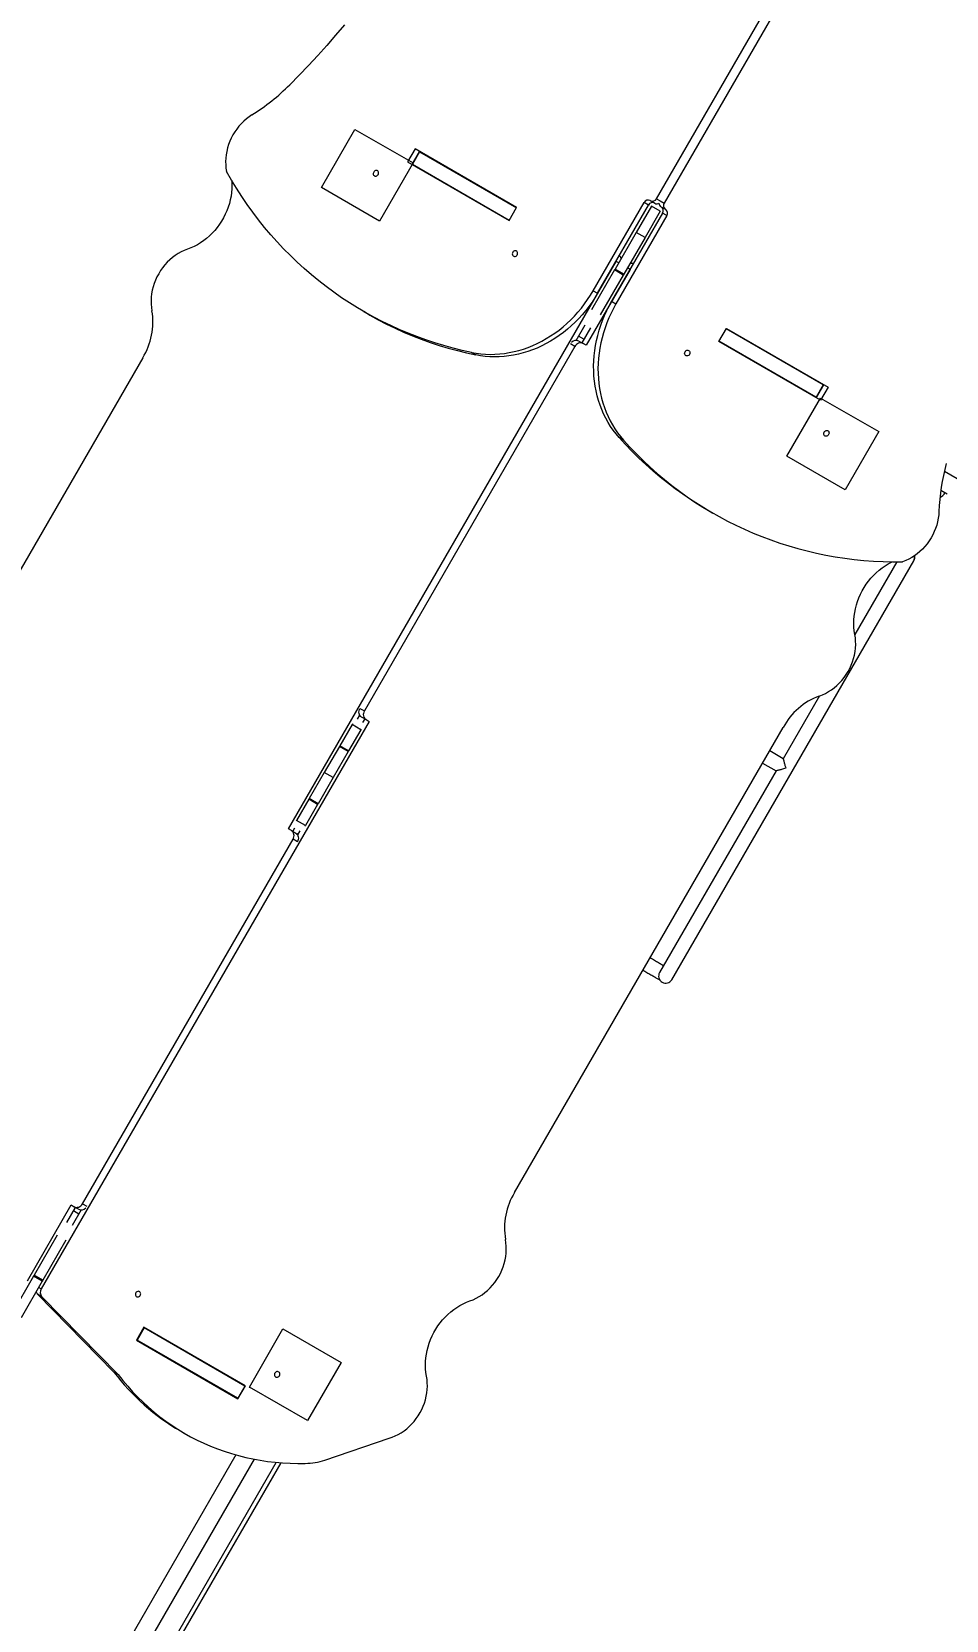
# Model space of a CAD drawing. Header units: millimetres. Extents: x -12977 to 11786, y -11805 to 10558.
# Drawn here: x 2473 to 3834, y -4836 to -2472 of the extents above; entities that cross this region are included whole.
import ezdxf

# ---------------------------------------------------------------- set-up
doc = ezdxf.new("R2010")
doc.units = ezdxf.units.MM
for name, color, linetype in [('DIKOM_ОБЪЕКТ', 7, 'Continuous'), ('DIKOM_РАЗМЕР_ЗОНА', 7, 'Continuous'), ('DIKOM_РАЗМЕР_ОБЪЕКТА', 7, 'Continuous')]:
    doc.layers.add(name, color=color, linetype=linetype)
doc.styles.add('style1', font='arial.ttf', dxfattribs={"width": 0.8})
doc.dimstyles.new('1-50', dxfattribs={"dimtxt": 300, "dimasz": 200, "dimexe": 100, "dimexo": 0, "dimgap": 100, "dimtad": 1, "dimtxsty": 'style1', "dimcen": 200, "dimclrd": 7, "dimclre": 7, "dimclrt": 7, "dimadec": 1, "dimazin": 2, "dimtfac": 1, "dimtmove": 0, "dimatfit": 2, "dimfxl": 0, "dimlwd": 25, "dimlwe": 18, "dimarcsym": 0})

# ---------------------------------------------------------------- blocks, each defined once
blk = doc.blocks.new('*D9')
at = {"layer": 'Defpoints', "color": 0, "transparency": 16777216}
for p in [(-11007.4, 666.1), (8788, 666.1), (8788, -10518.7)]:
    blk.add_point(p, dxfattribs=at)
at = {"layer": 'DIKOM_РАЗМЕР_ОБЪЕКТА', "color": 7, "lineweight": 18, "transparency": 16777216}
for p, q in [((-11007.4, 666.1), (-11007.4, -10618.7)), ((8788, 666.1), (8788, -10618.7))]:
    blk.add_line(p, q, dxfattribs=at)
at = {"layer": 'DIKOM_РАЗМЕР_ОБЪЕКТА', "color": 7, "lineweight": 25, "transparency": 16777216}
blk.add_line((-10807.4, -10518.7), (8588, -10518.7), dxfattribs=at)
at = {"layer": 'DIKOM_РАЗМЕР_ОБЪЕКТА', "color": 7, "transparency": 16777216}
for points in [[(-10807.4, -10485.3), (-10807.4, -10552), (-11007.4, -10518.7)], [(8588, -10485.3), (8588, -10552), (8788, -10518.7)]]:
    blk.add_solid(points, dxfattribs=at)
at = {"layer": 'DIKOM_РАЗМЕР_ОБЪЕКТА', "color": 7, "transparency": 16777216, "insert": (-1823.6, -10265.5), "char_height": 300, "attachment_point": 5, "style": 'style1'}
blk.add_mtext('19750', dxfattribs=at)
blk = doc.blocks.new('*D10')
at = {"layer": 'Defpoints', "color": 0, "transparency": 16777216}
for p in [(4270.3, 8458.2), (2861.7, -8997.1), (10043.4, -8997.1)]:
    blk.add_point(p, dxfattribs=at)
at = {"layer": 'DIKOM_РАЗМЕР_ОБЪЕКТА', "color": 7, "lineweight": 18, "transparency": 16777216}
for p, q in [((4270.3, 8458.2), (10143.4, 8458.2)), ((2861.7, -8997.1), (10143.4, -8997.1))]:
    blk.add_line(p, q, dxfattribs=at)
at = {"layer": 'DIKOM_РАЗМЕР_ОБЪЕКТА', "color": 7, "lineweight": 25, "transparency": 16777216}
blk.add_line((10043.4, 8258.2), (10043.4, -8797.1), dxfattribs=at)
at = {"layer": 'DIKOM_РАЗМЕР_ОБЪЕКТА', "color": 7, "transparency": 16777216}
for points in [[(10010, 8258.2), (10076.7, 8258.2), (10043.4, 8458.2)], [(10010, -8797.1), (10076.7, -8797.1), (10043.4, -8997.1)]]:
    blk.add_solid(points, dxfattribs=at)
at = {"layer": 'DIKOM_РАЗМЕР_ОБЪЕКТА', "color": 7, "transparency": 16777216, "insert": (9790.2, -3229.2), "char_height": 300, "attachment_point": 5, "rotation": 90, "style": 'style1'}
blk.add_mtext('17450', dxfattribs=at)
blk = doc.blocks.new('*D11')
at = {"layer": 'Defpoints', "color": 0, "transparency": 16777216}
for p in [(4304.4, 10557.6), (2504.1, -11339.7), (11686.1, -11339.7)]:
    blk.add_point(p, dxfattribs=at)
at = {"layer": 'DIKOM_РАЗМЕР_ЗОНА', "color": 7, "lineweight": 18, "transparency": 16777216}
for p, q in [((4304.4, 10557.6), (11786.1, 10557.6)), ((2504.1, -11339.7), (11786.1, -11339.7))]:
    blk.add_line(p, q, dxfattribs=at)
at = {"layer": 'DIKOM_РАЗМЕР_ЗОНА', "color": 7, "lineweight": 25, "transparency": 16777216}
blk.add_line((11686.1, 10357.6), (11686.1, -11139.7), dxfattribs=at)
at = {"layer": 'DIKOM_РАЗМЕР_ЗОНА', "color": 7, "transparency": 16777216}
for points in [[(11652.7, 10357.6), (11719.4, 10357.6), (11686.1, 10557.6)], [(11652.7, -11139.7), (11719.4, -11139.7), (11686.1, -11339.7)]]:
    blk.add_solid(points, dxfattribs=at)
at = {"layer": 'DIKOM_РАЗМЕР_ЗОНА', "color": 7, "transparency": 16777216, "insert": (11432.9, -3192), "char_height": 300, "attachment_point": 5, "rotation": 90, "style": 'style1'}
blk.add_mtext('21900', dxfattribs=at)
blk = doc.blocks.new('*D12')
at = {"layer": 'Defpoints', "color": 0, "transparency": 16777216}
for p in [(-12976.7, 124.1), (10764.9, 125.7), (10764.9, -11704.7)]:
    blk.add_point(p, dxfattribs=at)
at = {"layer": 'DIKOM_РАЗМЕР_ЗОНА', "color": 7, "lineweight": 18, "transparency": 16777216}
for p, q in [((-12976.7, 124.1), (-12976.7, -11804.7)), ((10764.9, 125.7), (10764.9, -11804.7))]:
    blk.add_line(p, q, dxfattribs=at)
at = {"layer": 'DIKOM_РАЗМЕР_ЗОНА', "color": 7, "lineweight": 25, "transparency": 16777216}
blk.add_line((-12776.7, -11704.7), (10564.9, -11704.7), dxfattribs=at)
at = {"layer": 'DIKOM_РАЗМЕР_ЗОНА', "color": 7, "transparency": 16777216}
for points in [[(-12776.7, -11671.3), (-12776.7, -11738), (-12976.7, -11704.7)], [(10564.9, -11671.3), (10564.9, -11738), (10764.9, -11704.7)]]:
    blk.add_solid(points, dxfattribs=at)
at = {"layer": 'DIKOM_РАЗМЕР_ЗОНА', "color": 7, "transparency": 16777216, "insert": (-1904.6, -11451.4), "char_height": 300, "attachment_point": 5, "style": 'style1'}
blk.add_mtext('23750', dxfattribs=at)

msp = doc.modelspace()

# ---------------------------------------------------------------- linework, layer by layer
at = {"layer": 'DIKOM_ОБЪЕКТ', "color": 7, "linetype": 'Continuous', "lineweight": 15}
for p, q in [((3402.64, -2720.155), (3615.64, -2351.228)), ((3626.938, -2357.751), (3413.938, -2726.678)), ((2903.929, -2703.443), (2953.929, -2616.841)), ((2953.813, -2616.838), (2953.818, -2616.838)), ((2953.929, -2616.841), (3040.532, -2666.841)), ((3043.348, -2645.797), (3032.098, -2665.283)), ((3043.349, -2645.797), (3032.099, -2665.282)), ((3194.473, -2733.049), (3043.348, -2645.797)), ((3040.532, -2666.841), (2990.531, -2753.443)), ((3032.098, -2665.283), (3183.223, -2752.535)), ((3049.844, -2649.547), (3038.594, -2669.033)), ((3049.844, -2649.547), (3038.594, -2669.032)), ((3050.031, -2650.521), (3039.531, -2668.708)), ((3050.031, -2650.521), (3039.531, -2668.708)), ((3039.531, -2668.708), (3183.598, -2751.885)), ((3050.031, -2650.521), (3194.098, -2733.699)), ((3056.339, -2653.297), (3055.964, -2653.947)), ((3045.464, -2672.133), (3045.089, -2672.783)), ((3045.464, -2672.133), (3045.089, -2672.782)), ((2990.531, -2753.443), (2903.929, -2703.443)), ((3183.223, -2752.535), (3194.473, -2733.049)), ((3308.589, -2857.074), (3384.389, -2725.784)), ((3315.085, -2860.824), (3390.885, -2729.534)), ((3411.693, -2741.547), (3335.892, -2872.837)), ((3395.116, -2731.244), (3372.59, -2770.26)), ((3390.885, -2729.534), (3384.389, -2725.784)), ((3408.107, -2738.744), (3385.58, -2777.76)), ((3393.139, -2722.753), (3393.889, -2723.186)), ((3400.385, -2726.936), (3393.889, -2723.186)), ((3408.107, -2738.744), (3395.116, -2731.244)), ((3402.64, -2720.155), (3408.289, -2723.416)), ((3408.289, -2723.416), (3413.938, -2726.678)), ((3415.688, -2735.771), (3409.193, -2732.021)), ((3418.188, -2745.297), (3411.693, -2741.547)), ((3415.688, -2735.771), (3416.438, -2736.204)), ((2990.409, -2753.44), (2990.531, -2753.443)), ((3418.188, -2745.297), (3342.388, -2876.587)), ((3372.59, -2770.26), (3341.009, -2824.959)), ((3385.58, -2777.76), (3354, -2832.459)), ((3385.58, -2777.76), (3372.59, -2770.26)), ((2854.739, -3658.166), (3342.466, -2813.397)), ((3346.38, -2815.657), (3342.466, -2813.397)), ((3347.327, -2804.978), (3348.081, -2805.414)), ((3348.081, -2805.414), (3347.448, -2804.768)), ((3363.274, -2825.41), (3298.085, -2938.322)), ((3340.275, -2826.232), (3305.945, -2885.693)), ((3353.265, -2833.732), (3318.969, -2893.135)), ((3341.009, -2824.959), (3340.275, -2826.232)), ((3353.265, -2833.732), (3340.275, -2826.232)), ((3354, -2832.459), (3341.009, -2824.959)), ((3354, -2832.459), (3353.265, -2833.732)), ((3363.274, -2825.41), (3359.371, -2823.157)), ((3368.256, -2816.782), (3367.38, -2816.556)), ((3367.38, -2816.556), (3368.135, -2816.992)), ((3308.589, -2857.074), (3315.085, -2860.824)), ((3335.892, -2872.837), (3342.388, -2876.587)), ((2966.608, -2887.969), (2973.103, -2891.719)), ((3283.256, -2930.952), (3296.645, -2907.762)), ((3294.619, -2929.325), (3286.801, -2924.811)), ((3287.089, -2931.974), (3293.585, -2935.724)), ((3304.463, -2912.275), (3291.589, -2934.572)), ((3495.604, -2932.888), (3506.854, -2913.402)), ((3650.546, -2997.229), (3506.479, -2914.052)), ((3506.854, -2913.402), (3657.979, -3000.654)), ((3281.085, -2940.054), (2967.839, -3482.613)), ((3133.989, -2952.683), (3127.494, -2948.933)), ((3281.085, -2940.054), (3274.681, -2936.357)), ((3298.085, -2938.322), (3293.585, -2935.724)), ((3646.729, -3020.14), (3495.604, -2932.888)), ((3640.046, -3015.416), (3495.979, -2932.238)), ((2638.001, -2956.809), (2238.269, -3649.165)), ((3650.546, -2997.229), (3640.046, -3015.416)), ((3650.546, -2997.229), (3640.046, -3015.416)), ((3651.484, -2996.904), (3640.234, -3016.39)), ((3651.484, -2996.904), (3640.234, -3016.39)), ((3644.614, -2993.804), (3644.989, -2993.154)), ((3644.614, -2993.804), (3644.989, -2993.154)), ((3657.979, -3000.654), (3646.729, -3020.14)), ((3657.979, -3000.654), (3646.729, -3020.14)), ((3596.749, -3103.442), (3646.749, -3016.84)), ((3633.739, -3012.64), (3634.114, -3011.99)), ((3646.638, -3016.838), (3646.749, -3016.84)), ((3646.733, -3016.84), (3646.652, -3016.838)), ((3646.749, -3016.84), (3733.352, -3066.84)), ((3733.352, -3066.84), (3683.352, -3153.443)), ((3353.383, -3079.35), (3346.888, -3075.6)), ((3596.638, -3103.44), (3596.749, -3103.442)), ((3683.352, -3153.443), (3596.749, -3103.442)), ((3831.055, -3125.695), (4788.093, -3678.241)), ((3825.869, -3153.877), (3835.412, -3159.387)), ((3480.127, -3184.449), (3486.622, -3188.199)), ((3425.437, -3882.739), (3785.432, -3259.209)), ((3760.328, -3260.69), (3697.859, -3368.891)), ((3760.328, -3260.69), (3697.859, -3368.891)), ((3785.432, -3259.209), (3785.901, -3258.396)), ((3785.432, -3259.209), (3785.901, -3258.396)), ((3645.035, -3460.383), (3591.139, -3553.734)), ((2974.839, -3498.201), (2487.111, -4342.97)), ((2957.529, -3495.129), (2961.042, -3489.044)), ((2962.335, -3490.707), (2960.645, -3489.731)), ((2961.343, -3478.863), (2967.839, -3482.613)), ((2970.339, -3495.603), (2963.843, -3491.853)), ((2968.343, -3494.451), (2965.346, -3499.642)), ((2970.339, -3495.603), (2974.839, -3498.201)), ((2949.519, -3503.041), (2931.277, -3534.637)), ((2962.509, -3510.541), (2944.267, -3542.137)), ((2950.077, -3502.074), (2949.519, -3503.041)), ((2962.509, -3510.541), (2949.519, -3503.041)), ((2963.055, -3509.596), (2962.509, -3510.541)), ((3191.576, -4199.558), (3591.308, -3507.201)), ((2930.696, -3535.643), (2908.299, -3574.436)), ((2943.687, -3543.143), (2921.289, -3581.936)), ((2931.277, -3534.637), (2930.696, -3535.643)), ((2943.687, -3543.143), (2930.696, -3535.643)), ((2944.267, -3542.137), (2931.277, -3534.637)), ((2944.267, -3542.137), (2943.687, -3543.143)), ((3591.247, -3553.701), (3571.158, -3542.103)), ((3560.658, -3560.289), (3580.759, -3571.895)), ((2908.299, -3574.436), (2885.901, -3613.23)), ((2921.289, -3581.936), (2898.892, -3620.73)), ((2921.289, -3581.936), (2908.299, -3574.436)), ((3580.716, -3571.787), (3407.25, -3872.239)), ((2885.321, -3614.235), (2867.079, -3645.832)), ((2885.901, -3613.23), (2885.321, -3614.235)), ((2898.311, -3621.735), (2885.321, -3614.235)), ((2898.892, -3620.73), (2885.901, -3613.23)), ((2898.311, -3621.735), (2880.069, -3653.332)), ((2898.892, -3620.73), (2898.311, -3621.735)), ((2859.239, -3660.764), (2854.739, -3658.166)), ((2859.239, -3660.764), (2865.734, -3664.514)), ((2861.234, -3661.916), (2864.231, -3656.724)), ((2867.079, -3645.832), (2866.52, -3646.799)), ((2880.069, -3653.332), (2867.079, -3645.832)), ((2872.049, -3661.238), (2868.536, -3667.323)), ((2880.069, -3653.332), (2879.523, -3654.277)), ((2548.493, -4216.312), (2861.739, -3673.754)), ((2868.234, -3677.504), (2861.739, -3673.754)), ((2868.932, -3666.636), (2867.243, -3665.66)), ((2466.303, -4330.956), (2531.493, -4218.044)), ((2525.115, -4244.091), (2537.988, -4221.794)), ((2531.493, -4218.044), (2535.993, -4220.642)), ((2546.321, -4225.414), (2532.932, -4248.605)), ((2542.776, -4231.556), (2534.958, -4227.042)), ((2542.488, -4224.392), (2535.993, -4220.642)), ((2548.493, -4216.312), (2554.897, -4220.01)), ((2510.653, -4263.18), (2476.323, -4322.64)), ((2523.61, -4270.737), (2489.313, -4330.14)), ((2475.588, -4323.913), (2444.008, -4378.612)), ((2476.323, -4322.64), (2475.588, -4323.913)), ((2488.579, -4331.413), (2475.588, -4323.913)), ((2489.313, -4330.14), (2476.323, -4322.64)), ((2488.579, -4331.413), (2456.998, -4386.112)), ((2487.991, -4354.703), (2481.496, -4350.953)), ((2481.496, -4350.953), (2595.165, -4466.904)), ((2483.207, -4340.716), (2487.111, -4342.97)), ((2489.313, -4330.14), (2488.579, -4331.413)), ((2487.991, -4354.703), (2601.66, -4470.654)), ((2639.859, -4400.082), (2628.609, -4419.567)), ((2628.609, -4419.567), (2779.734, -4506.819)), ((2628.984, -4418.918), (2629.546, -4419.243)), ((2640.046, -4401.056), (2629.546, -4419.243)), ((2779.546, -4505.845), (2629.546, -4419.243)), ((2639.484, -4400.731), (2640.046, -4401.056)), ((2790.984, -4487.334), (2639.859, -4400.082)), ((2790.046, -4487.659), (2640.046, -4401.056)), ((2796.749, -4489.083), (2846.749, -4402.481)), ((2846.638, -4402.478), (2846.749, -4402.481)), ((2846.749, -4402.481), (2933.352, -4452.48)), ((2601.66, -4470.654), (2595.165, -4466.904)), ((2933.352, -4452.48), (2883.352, -4539.084)), ((2790.046, -4487.659), (2779.546, -4505.845)), ((2779.734, -4506.819), (2790.984, -4487.334)), ((2784.114, -4484.233), (2784.489, -4483.584)), ((2796.638, -4489.082), (2796.749, -4489.083)), ((2883.352, -4539.084), (2796.749, -4489.083)), ((2773.239, -4503.069), (2773.614, -4502.42)), ((2882.735, -4539.831), (2882.757, -4539.844)), ((2694.11, -4554.437), (2700.605, -4558.187)), ((2909.173, -4598.101), (3004.676, -4565.45)), ((2776.803, -4590.205), (2476.518, -5110.315)), ((2499.901, -5123.815), (2804.249, -4596.667)), ((2529.315, -5133.868), (2836.783, -4601.317)), ((2843.386, -4601.881), (2534.511, -5136.868))]:
    msp.add_line(p, q, dxfattribs=at)
at = {"layer": 'DIKOM_ОБЪЕКТ', "color": 7, "linetype": 'Continuous', "lineweight": 15, "flags": 128}
for points in [[(2938.098, -2461.408), (2925.114, -2476.794), (2911.905, -2491.962), (2898.474, -2506.907), (2884.827, -2521.625), (2870.967, -2536.112), (2856.899, -2550.362)], [(2800.551, -2595.357), (2796.33, -2598.204), (2792.269, -2601.339), (2788.388, -2604.747), (2784.707, -2608.41), (2781.244, -2612.311), (2778.014, -2616.431), (2775.035, -2620.75), (2772.321, -2625.245), (2769.884, -2629.897), (2767.738, -2634.68), (2765.892, -2639.573), (2764.356, -2644.551), (2763.137, -2649.589), (2762.241, -2654.663), (2761.673, -2659.748), (2761.435, -2664.819), (2761.529, -2669.852), (2761.953, -2674.821), (2762.707, -2679.702)], [(2770.489, -2693.142), (2770.564, -2694.19), (2770.762, -2699.67), (2770.637, -2705.196), (2770.187, -2710.745), (2769.417, -2716.297), (2768.328, -2721.829), (2766.925, -2727.319), (2765.213, -2732.747), (2763.199, -2738.09), (2760.891, -2743.329), (2758.298, -2748.442), (2755.431, -2753.409), (2752.299, -2758.21), (2748.917, -2762.828), (2745.296, -2767.244), (2741.451, -2771.44), (2737.398, -2775.401), (2733.152, -2779.11), (2728.729, -2782.553), (2724.148, -2785.717), (2719.425, -2788.588), (2714.581, -2791.157), (2709.632, -2793.412), (2704.6, -2795.346)], [(3127.494, -2948.933), (3113.611, -2945.89), (3099.837, -2942.496), (3086.179, -2938.752), (3072.644, -2934.66), (3059.238, -2930.223), (3045.97, -2925.442), (3032.846, -2920.32), (3019.872, -2914.86), (3007.057, -2909.064), (2994.405, -2902.936), (2981.925, -2896.479), (2969.622, -2889.696), (2957.503, -2882.591), (2945.574, -2875.167), (2933.842, -2867.429), (2922.313, -2859.38), (2910.992, -2851.024), (2899.886, -2842.367), (2889, -2833.412), (2878.341, -2824.165), (2867.913, -2814.629), (2857.722, -2804.811), (2847.774, -2794.715), (2838.073, -2784.346), (2828.625, -2773.71), (2819.435, -2762.813), (2810.507, -2751.659), (2801.847, -2740.256), (2793.459, -2728.609), (2785.346, -2716.723), (2777.514, -2704.606), (2769.966, -2692.264), (2762.707, -2679.702)], [(2988.336, -2684.184), (2988.822, -2683.033), (2989.002, -2681.821), (2988.86, -2680.646), (2988.408, -2679.604), (2987.683, -2678.778), (2986.744, -2678.236), (2985.666, -2678.021), (2984.537, -2678.151), (2983.449, -2678.615), (2982.489, -2679.377), (2981.736, -2680.373), (2981.25, -2681.524), (2981.07, -2682.736), (2981.212, -2683.91), (2981.664, -2684.953), (2982.389, -2685.779), (2983.328, -2686.321), (2984.406, -2686.536), (2985.534, -2686.406), (2986.623, -2685.941), (2987.582, -2685.18), (2988.336, -2684.184)], [(2988.336, -2684.183), (2988.822, -2683.033), (2989.002, -2681.821), (2988.86, -2680.646), (2988.408, -2679.604), (2987.683, -2678.778), (2986.744, -2678.235), (2985.666, -2678.021), (2984.538, -2678.151), (2983.449, -2678.615), (2982.49, -2679.377), (2981.736, -2680.373), (2981.25, -2681.524), (2981.07, -2682.736), (2981.212, -2683.91), (2981.664, -2684.953), (2982.389, -2685.779), (2983.328, -2686.321), (2984.406, -2686.536), (2985.534, -2686.406), (2986.623, -2685.941), (2987.583, -2685.18), (2988.336, -2684.183)], [(2988.674, -2683.477), (2988.231, -2684.123), (2987.893, -2684.83)], [(2988.674, -2683.477), (2988.231, -2684.123), (2987.893, -2684.83)], [(2988.674, -2683.477), (2988.231, -2684.123), (2987.893, -2684.83)], [(2988.674, -2683.477), (2988.231, -2684.123), (2987.893, -2684.83)], [(2704.6, -2795.346), (2699.922, -2797.166), (2695.336, -2799.325), (2690.865, -2801.812), (2686.531, -2804.615), (2682.357, -2807.72), (2678.364, -2811.111), (2674.571, -2814.77), (2670.998, -2818.68), (2667.663, -2822.82), (2664.584, -2827.169), (2661.775, -2831.706), (2659.251, -2836.408), (2657.024, -2841.249), (2655.107, -2846.207), (2653.508, -2851.256), (2652.235, -2856.371), (2651.296, -2861.525), (2650.695, -2866.692), (2650.434, -2871.847), (2650.516, -2876.963), (2650.94, -2882.014), (2651.703, -2886.975)], [(3195.336, -2803.695), (3195.822, -2802.545), (3196.002, -2801.333), (3195.86, -2800.158), (3195.408, -2799.115), (3194.683, -2798.289), (3193.744, -2797.747), (3192.666, -2797.532), (3191.537, -2797.663), (3190.449, -2798.127), (3189.489, -2798.888), (3188.736, -2799.885), (3188.25, -2801.035), (3188.07, -2802.247), (3188.212, -2803.422), (3188.664, -2804.465), (3189.389, -2805.291), (3190.328, -2805.833), (3191.406, -2806.048), (3192.534, -2805.917), (3193.623, -2805.453), (3194.582, -2804.692), (3195.336, -2803.695)], [(3195.674, -2802.989), (3195.231, -2803.635), (3194.893, -2804.341)], [(3195.674, -2802.989), (3195.231, -2803.635), (3194.893, -2804.341)], [(3127.494, -2948.933), (3134.307, -2950.157), (3141.201, -2951.045), (3148.164, -2951.596), (3155.183, -2951.807), (3162.242, -2951.679), (3169.327, -2951.212), (3176.426, -2950.407), (3183.524, -2949.265), (3190.606, -2947.789), (3197.659, -2945.981), (3204.669, -2943.846), (3211.622, -2941.387), (3218.504, -2938.609), (3225.302, -2935.518), (3232.001, -2932.119), (3238.59, -2928.421), (3245.054, -2924.429), (3251.381, -2920.152), (3257.558, -2915.598), (3263.574, -2910.777), (3269.416, -2905.697), (3275.072, -2900.37), (3280.532, -2894.805), (3285.785, -2889.013), (3290.82, -2883.007), (3295.627, -2876.797), (3300.197, -2870.396), (3304.521, -2863.818), (3308.589, -2857.074)], [(3315.085, -2860.824), (3311.016, -2867.568), (3306.692, -2874.146), (3302.122, -2880.547), (3297.315, -2886.757), (3292.28, -2892.763), (3287.027, -2898.555), (3281.567, -2904.12), (3275.911, -2909.447), (3270.069, -2914.527), (3264.053, -2919.348), (3257.876, -2923.902), (3251.549, -2928.179), (3245.085, -2932.171), (3238.497, -2935.869), (3231.797, -2939.268), (3225, -2942.359), (3218.118, -2945.137), (3211.165, -2947.596), (3204.155, -2949.731), (3197.101, -2951.539), (3190.019, -2953.015), (3182.921, -2954.157), (3175.823, -2954.962), (3168.737, -2955.429), (3161.678, -2955.557), (3154.66, -2955.346), (3147.696, -2954.795), (3140.802, -2953.907), (3133.989, -2952.683)], [(3346.888, -3075.6), (3342.421, -3070.312), (3338.205, -3064.785), (3334.246, -3059.03), (3330.554, -3053.058), (3327.135, -3046.881), (3323.997, -3040.511), (3321.145, -3033.96), (3318.585, -3027.243), (3316.322, -3020.371), (3314.361, -3013.359), (3312.705, -3006.221), (3311.359, -2998.97), (3310.323, -2991.621), (3309.602, -2984.188), (3309.195, -2976.687), (3309.104, -2969.132), (3309.329, -2961.538), (3309.869, -2953.92), (3310.724, -2946.294), (3311.892, -2938.673), (3313.37, -2931.075), (3315.155, -2923.512), (3317.245, -2916.001), (3319.634, -2908.556), (3322.319, -2901.193), (3325.293, -2893.925), (3328.551, -2886.767), (3332.087, -2879.733), (3335.892, -2872.837)], [(3342.388, -2876.587), (3338.582, -2883.483), (3335.046, -2890.517), (3331.788, -2897.675), (3328.814, -2904.943), (3326.13, -2912.306), (3323.74, -2919.751), (3321.651, -2927.262), (3319.865, -2934.825), (3318.387, -2942.423), (3317.219, -2950.044), (3316.365, -2957.67), (3315.824, -2965.288), (3315.599, -2972.882), (3315.69, -2980.437), (3316.097, -2987.938), (3316.819, -2995.371), (3317.854, -3002.72), (3319.201, -3009.971), (3320.856, -3017.109), (3322.817, -3024.121), (3325.08, -3030.993), (3327.64, -3037.71), (3330.492, -3044.261), (3333.631, -3050.631), (3337.049, -3056.808), (3340.742, -3062.78), (3344.7, -3068.535), (3348.917, -3074.062), (3353.383, -3079.35)], [(2973.103, -2891.719), (2976.117, -2893.446), (2988.42, -2900.229), (3000.901, -2906.686), (3013.552, -2912.814), (3026.368, -2918.61), (3039.341, -2924.07), (3052.465, -2929.192), (3065.733, -2933.973), (3079.139, -2938.41), (3092.674, -2942.502), (3106.332, -2946.246), (3120.107, -2949.64), (3133.989, -2952.683)], [(3293.585, -2935.724), (3292.025, -2935.046), (3290.334, -2934.726), (3288.575, -2934.778), (3286.817, -2935.199), (3285.126, -2935.973), (3283.569, -2937.07), (3282.204, -2938.448), (3281.085, -2940.054)], [(3445.242, -2947.978), (3445.995, -2946.982), (3446.955, -2946.221), (3448.043, -2945.756), (3449.172, -2945.626), (3450.249, -2945.841), (3451.189, -2946.383), (3451.914, -2947.209), (3452.365, -2948.251), (3452.507, -2949.426), (3452.328, -2950.638), (3451.841, -2951.789), (3451.088, -2952.785), (3450.128, -2953.546), (3449.04, -2954.011), (3447.911, -2954.141), (3446.834, -2953.926), (3445.894, -2953.384), (3445.169, -2952.558), (3444.718, -2951.516), (3444.576, -2950.341), (3444.755, -2949.129), (3445.242, -2947.978)], [(3445.684, -2947.332), (3445.346, -2948.039), (3444.903, -2948.685)], [(3444.903, -2948.685), (3445.346, -2948.039), (3445.684, -2947.332)], [(3652.241, -3067.49), (3652.995, -3066.493), (3653.955, -3065.732), (3655.043, -3065.268), (3656.172, -3065.137), (3657.249, -3065.352), (3658.189, -3065.894), (3658.914, -3066.72), (3659.365, -3067.763), (3659.507, -3068.938), (3659.328, -3070.15), (3658.841, -3071.3), (3658.088, -3072.297), (3657.128, -3073.058), (3656.04, -3073.522), (3654.911, -3073.653), (3653.834, -3073.438), (3652.894, -3072.896), (3652.169, -3072.07), (3651.718, -3071.027), (3651.576, -3069.852), (3651.755, -3068.64), (3652.241, -3067.49)], [(3652.241, -3067.49), (3652.995, -3066.493), (3653.955, -3065.732), (3655.043, -3065.268), (3656.172, -3065.137), (3657.249, -3065.352), (3658.189, -3065.894), (3658.914, -3066.72), (3659.365, -3067.763), (3659.507, -3068.938), (3659.328, -3070.15), (3658.841, -3071.3), (3658.088, -3072.297), (3657.128, -3073.058), (3656.04, -3073.522), (3654.911, -3073.653), (3653.834, -3073.438), (3652.894, -3072.896), (3652.169, -3072.07), (3651.718, -3071.027), (3651.576, -3069.852), (3651.755, -3068.64), (3652.241, -3067.49)], [(3652.242, -3067.49), (3652.995, -3066.493), (3653.955, -3065.732), (3655.043, -3065.267), (3656.172, -3065.137), (3657.25, -3065.352), (3658.189, -3065.894), (3658.914, -3066.72), (3659.365, -3067.763), (3659.507, -3068.937), (3659.328, -3070.149), (3658.842, -3071.3), (3658.088, -3072.296), (3657.128, -3073.058), (3656.04, -3073.522), (3654.911, -3073.652), (3653.834, -3073.438), (3652.894, -3072.895), (3652.17, -3072.07), (3651.718, -3071.027), (3651.576, -3069.852), (3651.755, -3068.64), (3652.242, -3067.49)], [(3652.684, -3066.844), (3652.346, -3067.55), (3651.903, -3068.196)], [(3651.903, -3068.196), (3652.346, -3067.55), (3652.684, -3066.844)], [(3652.684, -3066.844), (3652.346, -3067.55), (3651.903, -3068.196)], [(3651.903, -3068.196), (3652.346, -3067.55), (3652.684, -3066.844)], [(3652.685, -3066.843), (3652.346, -3067.55), (3651.904, -3068.196)], [(3651.904, -3068.196), (3652.346, -3067.55), (3652.685, -3066.843)], [(3480.127, -3184.449), (3477.125, -3182.703), (3465.099, -3175.439), (3453.267, -3167.86), (3441.634, -3159.967), (3430.207, -3151.766), (3418.992, -3143.261), (3407.994, -3134.456), (3397.219, -3125.356), (3386.673, -3115.966), (3376.362, -3106.289), (3366.291, -3096.333), (3356.464, -3086.101), (3346.888, -3075.6)], [(3353.383, -3079.35), (3362.959, -3089.851), (3372.786, -3100.083), (3382.857, -3110.039), (3393.169, -3119.716), (3403.714, -3129.106), (3414.489, -3138.206), (3425.487, -3147.011), (3436.702, -3155.516), (3448.129, -3163.717), (3459.762, -3171.61), (3471.594, -3179.189), (3483.62, -3186.453), (3495.833, -3193.395), (3508.226, -3200.014), (3520.794, -3206.305), (3533.529, -3212.266), (3546.425, -3217.892), (3559.476, -3223.182), (3572.674, -3228.132), (3586.012, -3232.739), (3599.484, -3237.002), (3613.082, -3240.919), (3626.8, -3244.486), (3640.63, -3247.702), (3654.565, -3250.567), (3668.597, -3253.077), (3682.72, -3255.232), (3696.926, -3257.03), (3711.207, -3258.471), (3725.556, -3259.554), (3739.966, -3260.278), (3754.429, -3260.644), (3768.937, -3260.65)], [(3823.06, -3185.703), (3822.705, -3190.782), (3822.021, -3195.867), (3821.01, -3200.931), (3819.678, -3205.95), (3818.031, -3210.901), (3816.078, -3215.757), (3813.827, -3220.497), (3811.291, -3225.095), (3808.481, -3229.531), (3805.412, -3233.781), (3802.097, -3237.826), (3798.555, -3241.645), (3794.801, -3245.22), (3790.855, -3248.533), (3786.735, -3251.568), (3782.462, -3254.309), (3778.057, -3256.745), (3773.541, -3258.862), (3768.937, -3260.65)], [(3823.06, -3185.703), (3822.705, -3190.782), (3822.021, -3195.867), (3821.01, -3200.931), (3819.678, -3205.95), (3818.031, -3210.901), (3816.078, -3215.757), (3813.827, -3220.497), (3811.291, -3225.095), (3808.481, -3229.531), (3805.412, -3233.781), (3802.097, -3237.826), (3798.555, -3241.645), (3794.801, -3245.22), (3790.855, -3248.533), (3786.735, -3251.568), (3782.462, -3254.309), (3778.057, -3256.745), (3773.541, -3258.862), (3768.937, -3260.65)], [(3697.84, -3368.793), (3696.998, -3363.468), (3696.477, -3358.056), (3696.28, -3352.575), (3696.406, -3347.05), (3696.855, -3341.5), (3697.625, -3335.949), (3698.714, -3330.417), (3700.117, -3324.926), (3701.829, -3319.499), (3703.843, -3314.155), (3706.151, -3308.917), (3708.744, -3303.804), (3711.611, -3298.837), (3714.743, -3294.035), (3718.125, -3289.417), (3721.746, -3285.001), (3725.591, -3280.805), (3729.644, -3276.845), (3733.89, -3273.136), (3738.313, -3269.693), (3742.894, -3266.529), (3747.617, -3263.657), (3752.461, -3261.089), (3753.407, -3260.63)], [(3697.84, -3368.793), (3696.998, -3363.468), (3696.477, -3358.056), (3696.28, -3352.575), (3696.406, -3347.05), (3696.855, -3341.5), (3697.625, -3335.949), (3698.714, -3330.417), (3700.117, -3324.926), (3701.829, -3319.499), (3703.843, -3314.155), (3706.151, -3308.917), (3708.744, -3303.804), (3711.611, -3298.837), (3714.743, -3294.035), (3718.125, -3289.417), (3721.746, -3285.001), (3725.591, -3280.805), (3729.644, -3276.845), (3733.89, -3273.136), (3738.313, -3269.693), (3742.894, -3266.529), (3747.617, -3263.657), (3752.461, -3261.089), (3753.407, -3260.63)], [(3644.936, -3460.418), (3649.614, -3458.599), (3654.2, -3456.44), (3658.671, -3453.953), (3663.005, -3451.15), (3667.18, -3448.045), (3671.174, -3444.655), (3674.967, -3440.996), (3678.54, -3437.087), (3681.875, -3432.947), (3684.954, -3428.598), (3687.764, -3424.061), (3690.288, -3419.36), (3692.515, -3414.518), (3694.433, -3409.561), (3696.033, -3404.512), (3697.306, -3399.397), (3698.245, -3394.243), (3698.847, -3389.076), (3699.108, -3383.921), (3699.026, -3378.805), (3698.603, -3373.754), (3697.84, -3368.793)], [(3644.936, -3460.418), (3649.614, -3458.599), (3654.2, -3456.44), (3658.671, -3453.953), (3663.005, -3451.15), (3667.18, -3448.045), (3671.174, -3444.655), (3674.967, -3440.996), (3678.54, -3437.087), (3681.875, -3432.947), (3684.954, -3428.598), (3687.764, -3424.061), (3690.288, -3419.36), (3692.515, -3414.518), (3694.433, -3409.561), (3696.033, -3404.512), (3697.306, -3399.397), (3698.245, -3394.243), (3698.847, -3389.076), (3699.108, -3383.921), (3699.026, -3378.805), (3698.603, -3373.754), (3697.84, -3368.793)], [(2963.843, -3491.853), (2962.476, -3490.842), (2961.354, -3489.537), (2960.519, -3487.988), (2960.005, -3486.254), (2959.829, -3484.404), (2960.001, -3482.506), (2960.512, -3480.635), (2961.343, -3478.863)], [(2967.839, -3482.613), (2967.007, -3484.385), (2966.496, -3486.256), (2966.325, -3488.154), (2966.5, -3490.004), (2967.014, -3491.738), (2967.849, -3493.287), (2968.971, -3494.592), (2970.339, -3495.603)], [(2861.739, -3673.754), (2862.57, -3671.981), (2863.081, -3670.11), (2863.253, -3668.213), (2863.078, -3666.362), (2862.563, -3664.629), (2861.728, -3663.08), (2860.606, -3661.775), (2859.239, -3660.764)], [(2865.734, -3664.514), (2867.101, -3665.525), (2868.224, -3666.83), (2869.058, -3668.379), (2869.573, -3670.112), (2869.748, -3671.963), (2869.577, -3673.86), (2869.065, -3675.731), (2868.234, -3677.504)], [(2535.993, -4220.642), (2537.552, -4221.321), (2539.244, -4221.64), (2541.002, -4221.589), (2542.761, -4221.168), (2544.451, -4220.394), (2546.009, -4219.297), (2547.373, -4217.919), (2548.493, -4216.312)], [(3124.977, -4361.021), (3129.655, -4359.201), (3134.241, -4357.042), (3138.713, -4354.554), (3143.046, -4351.751), (3147.22, -4348.646), (3151.214, -4345.256), (3155.007, -4341.596), (3158.579, -4337.687), (3161.914, -4333.547), (3164.994, -4329.197), (3167.802, -4324.66), (3170.327, -4319.959), (3172.553, -4315.117), (3174.471, -4310.159), (3176.07, -4305.11), (3177.342, -4299.996), (3178.281, -4294.842), (3178.883, -4289.674), (3179.143, -4284.52), (3179.061, -4279.404), (3178.638, -4274.353), (3177.874, -4269.392)], [(2627.746, -4348.922), (2627.26, -4350.072), (2627.081, -4351.284), (2627.223, -4352.459), (2627.674, -4353.501), (2628.399, -4354.327), (2629.338, -4354.87), (2630.416, -4355.084), (2631.545, -4354.954), (2632.633, -4354.49), (2633.593, -4353.728), (2634.346, -4352.732), (2634.832, -4351.581), (2635.012, -4350.37), (2634.87, -4349.195), (2634.418, -4348.152), (2633.694, -4347.326), (2632.754, -4346.784), (2631.677, -4346.569), (2630.548, -4346.699), (2629.46, -4347.164), (2628.5, -4347.925), (2627.746, -4348.922)], [(2627.408, -4349.628), (2627.851, -4348.982), (2628.189, -4348.276)], [(3060.376, -4472.914), (3059.534, -4467.59), (3059.013, -4462.177), (3058.815, -4456.697), (3058.941, -4451.171), (3059.39, -4445.622), (3060.161, -4440.07), (3061.25, -4434.538), (3062.653, -4429.047), (3064.365, -4423.62), (3066.378, -4418.276), (3068.686, -4413.038), (3071.279, -4407.925), (3074.147, -4402.958), (3077.278, -4398.156), (3080.661, -4393.538), (3084.282, -4389.122), (3088.126, -4384.926), (3092.179, -4380.966), (3096.426, -4377.257), (3100.848, -4373.814), (3105.43, -4370.65), (3110.152, -4367.778), (3114.997, -4365.21), (3119.945, -4362.954), (3124.977, -4361.021)], [(2834.746, -4468.433), (2834.26, -4469.583), (2834.081, -4470.795), (2834.223, -4471.97), (2834.674, -4473.013), (2835.399, -4473.839), (2836.338, -4474.381), (2837.416, -4474.596), (2838.545, -4474.465), (2839.633, -4474.001), (2840.593, -4473.24), (2841.346, -4472.243), (2841.833, -4471.093), (2842.012, -4469.881), (2841.87, -4468.706), (2841.418, -4467.663), (2840.694, -4466.837), (2839.754, -4466.295), (2838.677, -4466.08), (2837.548, -4466.211), (2836.46, -4466.675), (2835.5, -4467.436), (2834.746, -4468.433)], [(2834.746, -4468.433), (2834.26, -4469.584), (2834.081, -4470.795), (2834.223, -4471.97), (2834.674, -4473.013), (2835.399, -4473.839), (2836.338, -4474.381), (2837.416, -4474.596), (2838.545, -4474.466), (2839.633, -4474.001), (2840.593, -4473.24), (2841.346, -4472.244), (2841.832, -4471.093), (2842.012, -4469.881), (2841.87, -4468.706), (2841.418, -4467.664), (2840.694, -4466.838), (2839.754, -4466.295), (2838.677, -4466.081), (2837.548, -4466.211), (2836.46, -4466.675), (2835.5, -4467.437), (2834.746, -4468.433)], [(2834.408, -4469.139), (2834.851, -4468.494), (2835.189, -4467.787)], [(2834.408, -4469.139), (2834.851, -4468.493), (2835.189, -4467.787)], [(2601.66, -4470.654), (2608.531, -4479.403), (2615.66, -4487.901), (2623.042, -4496.144), (2630.671, -4504.122), (2638.54, -4511.83), (2646.643, -4519.261), (2654.973, -4526.409), (2663.522, -4533.269), (2672.285, -4539.834), (2681.253, -4546.099), (2690.42, -4552.058), (2699.777, -4557.707), (2709.317, -4563.042), (2719.031, -4568.057), (2728.913, -4572.748), (2738.952, -4577.112), (2749.142, -4581.145), (2759.474, -4584.844), (2769.939, -4588.205), (2780.527, -4591.225), (2791.232, -4593.903), (2802.043, -4596.236), (2812.952, -4598.222), (2823.949, -4599.859), (2835.026, -4601.146), (2846.173, -4602.082), (2857.38, -4602.666), (2868.64, -4602.898), (2879.941, -4602.777)], [(3004.676, -4565.45), (3009.313, -4563.867), (3013.876, -4561.951), (3018.342, -4559.712), (3022.69, -4557.16), (3026.897, -4554.308), (3030.944, -4551.169), (3034.811, -4547.76), (3038.479, -4544.097), (3041.929, -4540.196), (3045.146, -4536.079), (3048.113, -4531.765), (3050.817, -4527.274), (3053.242, -4522.629), (3055.379, -4517.852), (3057.216, -4512.967), (3058.745, -4507.998), (3059.957, -4502.969), (3060.848, -4497.905), (3061.412, -4492.829), (3061.647, -4487.768), (3061.552, -4482.745), (3061.128, -4477.786), (3060.376, -4472.914)]]:
    msp.add_lwpolyline(points, dxfattribs=at)
at = {"layer": 'DIKOM_ОБЪЕКТ', "color": 7, "linetype": 'Continuous', "lineweight": 15}
for centre, radius, start, end in [((2627.614, -2321.002), 324.311, 302.224848, 314.990674), ((3390.296, -2728.688), 6.582, 64.399265, 153.813688), ((3396.791, -2732.438), 6.582, 64.399249, 153.813718), ((3396.733, -2717.25), 6.582, 244.403363, 333.811535), ((3403.194, -2721.645), 5.991, 242.028808, 302.16428), ((3412.37, -2726.943), 5.991, 177.835721, 237.971195), ((3406.224, -2737.885), 6.582, 326.186282, 55.600751), ((3419.407, -2730.34), 6.582, 146.188464, 235.596646), ((3412.72, -2741.635), 6.582, 326.186312, 55.600735), ((3342.089, -2811.2), 8.33, 14.467473, 43.998586), ((3365.365, -2824.638), 8.329, 76.000754, 105.417137), ((2553.653, -2903.998), 99.517, 327.94887, 9.849357), ((3283.008, -2939.895), 8.91, 62.736583, 139.808011), ((4147.123, -3198.293), 324.307, 165.009245, 177.775232), ((4147.123, -3198.293), 324.307, 165.009245, 177.775232), ((3816.295, -3148.165), 18.677, 296.154663, 329.509067), ((3776.338, -3253.959), 10.501, 330.002583, 12.59163), ((3776.338, -3253.959), 10.501, 330.002583, 12.59163), ((3776.809, -3253.146), 10.499, 329.998878, 10.208101), ((3776.809, -3253.146), 10.499, 329.998878, 10.208101), ((3679.096, -3553.704), 99.344, 110.112372, 152.0894), ((3416.344, -3877.489), 10.5, 150, 330), ((3275.926, -4252.369), 99.518, 147.949095, 189.849132), ((2546.57, -4216.474), 8.909, 242.729127, 319.813618), ((2487.482, -4345.171), 8.322, 194.567974, 224.00858), ((2495.387, -4348.248), 9.816, 147.470918, 221.110898), ((2861.327, -4265.731), 333.635, 217.0831, 239.920844), ((2830.466, -4465.961), 5.064, 321.128136, 338.871864), ((2876.688, -4488.718), 114.105, 271.633816, 286.540516)]:
    msp.add_arc(centre, radius, start, end, dxfattribs=at)
for points, knots in [([(3785.901, -3258.396), (3786.187, -3257.824), (3786.727, -3256.742), (3787.098, -3255.502), (3787.157, -3254.866), (3787.164, -3254.799)], [0, 0, 0, 0, 0.500284872, 0.94716487, 1, 1, 1, 1]), ([(3785.901, -3258.396), (3786.187, -3257.824), (3786.727, -3256.742), (3787.098, -3255.502), (3787.157, -3254.866), (3787.164, -3254.799)], [0, 0, 0, 0, 0.500284872, 0.94716487, 1, 1, 1, 1]), ([(3787.164, -3254.799), (3787.224, -3254.329), (3787.349, -3253.348), (3787.299, -3252.111), (3787.141, -3251.377), (3787.091, -3251.145)], [0, 0, 0, 0, 0.38658157, 0.80625674, 1, 1, 1, 1]), ([(3787.164, -3254.799), (3787.224, -3254.329), (3787.349, -3253.348), (3787.299, -3252.111), (3787.141, -3251.377), (3787.091, -3251.145)], [0, 0, 0, 0, 0.38658157, 0.80625674, 1, 1, 1, 1]), ([(3594.985, -3568.073), (3594.979, -3568.074), (3593.9, -3568.37), (3591.718, -3568.973), (3588.851, -3569.755), (3586.409, -3570.414), (3584.111, -3571.024), (3582.119, -3571.537), (3580.832, -3571.845), (3580.812, -3571.826), (3580.804, -3571.818)], [0, 0, 0, 0, 0.00104465, 0.16861087, 0.34108397, 0.46155407, 0.58487651, 0.76446445, 0.90721847, 1, 1, 1, 1]), ([(3591.211, -3553.779), (3591.203, -3553.742), (3591.172, -3553.605), (3591.37, -3554.308), (3591.71, -3555.559), (3592.134, -3557.148), (3592.617, -3558.982), (3593.21, -3561.249), (3594.016, -3564.341), (3594.619, -3566.671), (3594.983, -3568.066), (3594.985, -3568.073)], [0, 0, 0, 0, 0.04758628, 0.17217198, 0.30347121, 0.40385156, 0.50709355, 0.64470744, 0.78621715, 0.9989727, 1, 1, 1, 1]), ([(3413.099, -3862.108), (3413.072, -3862.092), (3412.364, -3861.674), (3410.766, -3860.729), (3408.301, -3859.279), (3405.614, -3857.701), (3402.748, -3856.022), (3399.714, -3854.25), (3396.515, -3852.378), (3394.311, -3851.106), (3393.158, -3850.427), (3393.15, -3850.422)], [0, 0, 0, 0, 0.00559831, 0.1480217, 0.29015724, 0.43210916, 0.57393813, 0.71568381, 0.85736778, 0.99900665, 1, 1, 1, 1]), ([(3382.65, -3868.609), (3382.922, -3868.767), (3384.332, -3869.588), (3386.758, -3871.002), (3389.9, -3872.836), (3392.871, -3874.574), (3395.668, -3876.213), (3398.272, -3877.743), (3400.669, -3879.155), (3402.848, -3880.442), (3404.786, -3881.593), (3406.4, -3882.554), (3407.243, -3883.061), (3407.62, -3883.288)], [0, 0, 0, 0, 0.02392403, 0.12372886, 0.22351033, 0.32326097, 0.42297219, 0.52262658, 0.62220338, 0.72166568, 0.82095663, 0.91997722, 1, 1, 1, 1])]:
    msp.add_open_spline(points, degree=3, knots=knots, dxfattribs=at)

# ---------------------------------------------------------------- dimensions: what is measured, and where the dimension line sits
at = {"layer": 'DIKOM_РАЗМЕР_ЗОНА'}
dim = msp.add_linear_dim(base=(11686.061, -11339.718), p1=(4304.397, 10557.602), p2=(2504.073, -11339.718), angle=90, text='21900', dimstyle='1-50', dxfattribs=at)
dim.commit()
dim.dimension.update_dxf_attribs({"geometry": '*D11', "text_midpoint": (11686.061, -3191.969), "dimtype": 160})
dim = msp.add_linear_dim(base=(10764.904, -11704.658), p1=(-12976.695, 124.079), p2=(10764.904, 125.672), text='23750', dimstyle='1-50', dxfattribs=at)
dim.commit()
dim.dimension.update_dxf_attribs({"geometry": '*D12', "text_midpoint": (-1904.628, -11704.658), "dimtype": 160})
at = {"layer": 'DIKOM_РАЗМЕР_ОБЪЕКТА'}
dim = msp.add_linear_dim(base=(10043.372, -8997.089), p1=(4270.308, 8458.216), p2=(2861.678, -8997.089), angle=90, text='17450', dimstyle='1-50', dxfattribs=at)
dim.commit()
dim.dimension.update_dxf_attribs({"geometry": '*D10', "text_midpoint": (10043.372, -3229.158), "dimtype": 160})
dim = msp.add_linear_dim(base=(8787.993, -10518.658), p1=(-11007.417, 666.079), p2=(8787.993, 666.082), text='19750', dimstyle='1-50', dxfattribs=at)
dim.commit()
dim.dimension.update_dxf_attribs({"geometry": '*D9', "text_midpoint": (-1823.628, -10518.658), "dimtype": 160})

doc.saveas('drawing.dxf')
